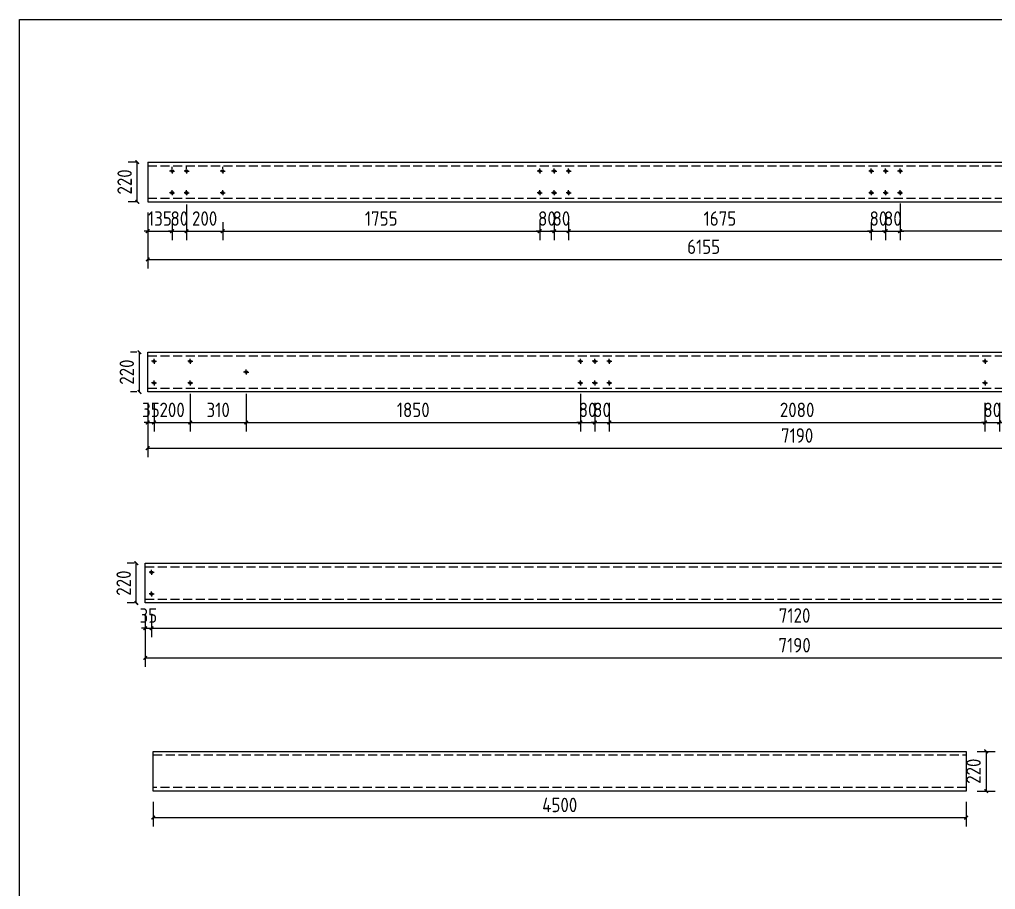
# Model space of a CAD drawing. Extents: x 810015 to 1451442, y -271755 to 145013.
# Drawn here: x 1097974 to 1124988, y 24854 to 48926 of the extents above; entities that cross this region are included whole.
import ezdxf

# ---------------------------------------------------------------- set-up
doc = ezdxf.new("R2010")
doc.units = 0
doc.header["$LTSCALE"] = 1000
doc.header["$MEASUREMENT"] = 0
doc.linetypes.add('DASH', pattern=[0.35, 0.25, -0.1])
doc.styles.get("Standard").update_dxf_attribs({"font": 'gbenor.shx', "bigfont": 'gbcbig.shx'})
doc.dimstyles.get("Standard").update_dxf_attribs({"dimscale": 100, "dimtxt": 2.5, "dimasz": 1, "dimexe": 2.5, "dimexo": 3, "dimgap": 1.5, "dimtad": 1, "dimdec": 0, "dimzin": 0, "dimdsep": 46, "dimtxsty": 'Standard', "dimblk": 'ARCHTICK', "dimcen": 0.09, "dimadec": 0, "dimazin": 0, "dimtfac": 1, "dimtdec": 0, "dimtix": 1, "dimtmove": 2, "dimatfit": 3, "dimfxl": 1, "dimtolj": 1, "dimtzin": 0, "dimarcsym": 0})

# ---------------------------------------------------------------- blocks, each defined once
blk = doc.blocks.new('_ArchTick')
at = {"color": 0, "linetype": 'ByBlock', "const_width": 0.4}
blk.add_lwpolyline([(-0.5, -0.5), (0.5, 0.5)], dxfattribs=at)
blk = doc.blocks.new('*D10')
at = {"color": 0, "lineweight": -2}
for p, q in [((1101523, 43322), (1101523, 42819)), ((1102198, 43322), (1102198, 42819)), ((1101523, 43069), (1101423, 43069)), ((1101523, 43069), (1102198, 43069)), ((1102198, 43069), (1102298, 43069))]:
    blk.add_line(p, q, dxfattribs=at)
at = {"layer": 'Defpoints', "color": 0}
for p in [(1101523, 43622), (1102198, 43622), (1102198, 43069)]:
    blk.add_point(p, dxfattribs=at)
at = {"color": 0, "lineweight": -2, "xscale": 100, "yscale": 100, "zscale": 100}
blk.add_blockref('_ArchTick', (1101523, 43069), dxfattribs=at)
at = {"color": 0, "lineweight": -2, "xscale": 100, "yscale": 100, "zscale": 100, "rotation": 180}
blk.add_blockref('_ArchTick', (1102198, 43069), dxfattribs=at)
at = {"color": 0, "insert": (1101861, 43419), "char_height": 400, "attachment_point": 5}
blk.add_mtext('\\A1;135', dxfattribs=at)
blk = doc.blocks.new('*D11')
at = {"color": 0, "lineweight": -2}
for p, q in [((1102598, 43812), (1102598, 42819)), ((1102198, 43322), (1102198, 42819)), ((1102198, 43069), (1102098, 43069)), ((1102198, 43069), (1102598, 43069)), ((1102598, 43069), (1102698, 43069))]:
    blk.add_line(p, q, dxfattribs=at)
at = {"layer": 'Defpoints', "color": 0}
for p in [(1102598, 44112), (1102198, 43622), (1102598, 43069)]:
    blk.add_point(p, dxfattribs=at)
at = {"color": 0, "lineweight": -2, "xscale": 100, "yscale": 100, "zscale": 100}
blk.add_blockref('_ArchTick', (1102198, 43069), dxfattribs=at)
at = {"color": 0, "lineweight": -2, "xscale": 100, "yscale": 100, "zscale": 100, "rotation": 180}
blk.add_blockref('_ArchTick', (1102598, 43069), dxfattribs=at)
at = {"color": 0, "insert": (1102398, 43419), "char_height": 400, "attachment_point": 5}
blk.add_mtext('\\A1;80', dxfattribs=at)
blk = doc.blocks.new('*D12')
at = {"color": 0, "lineweight": -2}
for p, q in [((1102598, 43322), (1102598, 42819)), ((1103598, 43322), (1103598, 42819)), ((1102598, 43069), (1103598, 43069))]:
    blk.add_line(p, q, dxfattribs=at)
at = {"layer": 'Defpoints', "color": 0}
for p in [(1102598, 43622), (1103598, 43622), (1103598, 43069)]:
    blk.add_point(p, dxfattribs=at)
at = {"color": 0, "lineweight": -2, "xscale": 100, "yscale": 100, "zscale": 100, "rotation": 180}
blk.add_blockref('_ArchTick', (1102598, 43069), dxfattribs=at)
at = {"color": 0, "lineweight": -2, "xscale": 100, "yscale": 100, "zscale": 100}
blk.add_blockref('_ArchTick', (1103598, 43069), dxfattribs=at)
at = {"color": 0, "insert": (1103098, 43419), "char_height": 400, "attachment_point": 5}
blk.add_mtext('\\A1;200', dxfattribs=at)
blk = doc.blocks.new('*D13')
at = {"color": 0, "lineweight": -2}
for p, q in [((1103598, 43322), (1103598, 42819)), ((1112373, 43322), (1112373, 42819)), ((1103598, 43069), (1112373, 43069))]:
    blk.add_line(p, q, dxfattribs=at)
at = {"layer": 'Defpoints', "color": 0}
for p in [(1103598, 43622), (1112373, 43622), (1112373, 43069)]:
    blk.add_point(p, dxfattribs=at)
at = {"color": 0, "lineweight": -2, "xscale": 100, "yscale": 100, "zscale": 100, "rotation": 180}
blk.add_blockref('_ArchTick', (1103598, 43069), dxfattribs=at)
at = {"color": 0, "lineweight": -2, "xscale": 100, "yscale": 100, "zscale": 100}
blk.add_blockref('_ArchTick', (1112373, 43069), dxfattribs=at)
at = {"color": 0, "insert": (1107986, 43419), "char_height": 400, "attachment_point": 5}
blk.add_mtext('\\A1;1755', dxfattribs=at)
blk = doc.blocks.new('*D14')
at = {"color": 0, "lineweight": -2}
for p, q in [((1112373, 43322), (1112373, 42819)), ((1112773, 43322), (1112773, 42819)), ((1112373, 43069), (1112273, 43069)), ((1112373, 43069), (1112773, 43069)), ((1112773, 43069), (1112873, 43069))]:
    blk.add_line(p, q, dxfattribs=at)
at = {"layer": 'Defpoints', "color": 0}
for p in [(1112373, 43622), (1112773, 43622), (1112773, 43069)]:
    blk.add_point(p, dxfattribs=at)
at = {"color": 0, "lineweight": -2, "xscale": 100, "yscale": 100, "zscale": 100}
blk.add_blockref('_ArchTick', (1112373, 43069), dxfattribs=at)
at = {"color": 0, "lineweight": -2, "xscale": 100, "yscale": 100, "zscale": 100, "rotation": 180}
blk.add_blockref('_ArchTick', (1112773, 43069), dxfattribs=at)
at = {"color": 0, "insert": (1112573, 43419), "char_height": 400, "attachment_point": 5}
blk.add_mtext('\\A1;80', dxfattribs=at)
blk = doc.blocks.new('*D15')
at = {"color": 0, "lineweight": -2}
for p, q in [((1112773, 43322), (1112773, 42819)), ((1113173, 43322), (1113173, 42819)), ((1112773, 43069), (1112673, 43069)), ((1112773, 43069), (1113173, 43069)), ((1113173, 43069), (1113273, 43069))]:
    blk.add_line(p, q, dxfattribs=at)
at = {"layer": 'Defpoints', "color": 0}
for p in [(1112773, 43622), (1113173, 43622), (1113173, 43069)]:
    blk.add_point(p, dxfattribs=at)
at = {"color": 0, "lineweight": -2, "xscale": 100, "yscale": 100, "zscale": 100}
blk.add_blockref('_ArchTick', (1112773, 43069), dxfattribs=at)
at = {"color": 0, "lineweight": -2, "xscale": 100, "yscale": 100, "zscale": 100, "rotation": 180}
blk.add_blockref('_ArchTick', (1113173, 43069), dxfattribs=at)
at = {"color": 0, "insert": (1112973, 43419), "char_height": 400, "attachment_point": 5}
blk.add_mtext('\\A1;80', dxfattribs=at)
blk = doc.blocks.new('*D16')
at = {"color": 0, "lineweight": -2}
for p, q in [((1113173, 43322), (1113173, 42819)), ((1121548, 43322), (1121548, 42819)), ((1113173, 43069), (1121548, 43069))]:
    blk.add_line(p, q, dxfattribs=at)
at = {"layer": 'Defpoints', "color": 0}
for p in [(1113173, 43622), (1121548, 43622), (1121548, 43069)]:
    blk.add_point(p, dxfattribs=at)
at = {"color": 0, "lineweight": -2, "xscale": 100, "yscale": 100, "zscale": 100, "rotation": 180}
blk.add_blockref('_ArchTick', (1113173, 43069), dxfattribs=at)
at = {"color": 0, "lineweight": -2, "xscale": 100, "yscale": 100, "zscale": 100}
blk.add_blockref('_ArchTick', (1121548, 43069), dxfattribs=at)
at = {"color": 0, "insert": (1117361, 43419), "char_height": 400, "attachment_point": 5}
blk.add_mtext('\\A1;1675', dxfattribs=at)
blk = doc.blocks.new('*D17')
at = {"color": 0, "lineweight": -2}
for p, q in [((1121548, 43322), (1121548, 42819)), ((1121948, 43322), (1121948, 42819)), ((1121548, 43069), (1121448, 43069)), ((1121548, 43069), (1121948, 43069)), ((1121948, 43069), (1122048, 43069))]:
    blk.add_line(p, q, dxfattribs=at)
at = {"layer": 'Defpoints', "color": 0}
for p in [(1121548, 43622), (1121948, 43622), (1121948, 43069)]:
    blk.add_point(p, dxfattribs=at)
at = {"color": 0, "lineweight": -2, "xscale": 100, "yscale": 100, "zscale": 100}
blk.add_blockref('_ArchTick', (1121548, 43069), dxfattribs=at)
at = {"color": 0, "lineweight": -2, "xscale": 100, "yscale": 100, "zscale": 100, "rotation": 180}
blk.add_blockref('_ArchTick', (1121948, 43069), dxfattribs=at)
at = {"color": 0, "insert": (1121748, 43419), "char_height": 400, "attachment_point": 5}
blk.add_mtext('\\A1;80', dxfattribs=at)
blk = doc.blocks.new('*D18')
at = {"color": 0, "lineweight": -2}
for p, q in [((1121948, 43322), (1121948, 42819)), ((1122348, 43322), (1122348, 42819)), ((1121948, 43069), (1121848, 43069)), ((1121948, 43069), (1122348, 43069)), ((1122348, 43069), (1122448, 43069))]:
    blk.add_line(p, q, dxfattribs=at)
at = {"layer": 'Defpoints', "color": 0}
for p in [(1121948, 43622), (1122348, 43622), (1122348, 43069)]:
    blk.add_point(p, dxfattribs=at)
at = {"color": 0, "lineweight": -2, "xscale": 100, "yscale": 100, "zscale": 100}
blk.add_blockref('_ArchTick', (1121948, 43069), dxfattribs=at)
at = {"color": 0, "lineweight": -2, "xscale": 100, "yscale": 100, "zscale": 100, "rotation": 180}
blk.add_blockref('_ArchTick', (1122348, 43069), dxfattribs=at)
at = {"color": 0, "insert": (1122148, 43419), "char_height": 400, "attachment_point": 5}
blk.add_mtext('\\A1;80', dxfattribs=at)
blk = doc.blocks.new('*D510')
at = {"color": 0, "lineweight": -2}
for p, q in [((1101523, 43582), (1101523, 42039)), ((1132298, 43582), (1132298, 42039)), ((1101523, 42289), (1132298, 42289))]:
    blk.add_line(p, q, dxfattribs=at)
at = {"layer": 'Defpoints', "color": 0}
for p in [(1101523, 43882), (1132298, 43882), (1132298, 42289)]:
    blk.add_point(p, dxfattribs=at)
at = {"color": 0, "lineweight": -2, "xscale": 100, "yscale": 100, "zscale": 100, "rotation": 180}
blk.add_blockref('_ArchTick', (1101523, 42289), dxfattribs=at)
at = {"color": 0, "lineweight": -2, "xscale": 100, "yscale": 100, "zscale": 100}
blk.add_blockref('_ArchTick', (1132298, 42289), dxfattribs=at)
at = {"color": 0, "insert": (1116911, 42639), "char_height": 400, "attachment_point": 5}
blk.add_mtext('\\A1;6155', dxfattribs=at)
blk = doc.blocks.new('*D511')
at = {"color": 0, "lineweight": -2}
for p, q in [((1101523, 38320), (1101523, 37525)), ((1101698, 38320), (1101698, 37525)), ((1101523, 37775), (1101423, 37775)), ((1101523, 37775), (1101698, 37775)), ((1101698, 37775), (1101798, 37775))]:
    blk.add_line(p, q, dxfattribs=at)
at = {"layer": 'Defpoints', "color": 0}
for p in [(1101523, 38620), (1101698, 38620), (1101698, 37775)]:
    blk.add_point(p, dxfattribs=at)
at = {"color": 0, "lineweight": -2, "xscale": 100, "yscale": 100, "zscale": 100}
blk.add_blockref('_ArchTick', (1101523, 37775), dxfattribs=at)
at = {"color": 0, "lineweight": -2, "xscale": 100, "yscale": 100, "zscale": 100, "rotation": 180}
blk.add_blockref('_ArchTick', (1101698, 37775), dxfattribs=at)
at = {"color": 0, "insert": (1101611, 38125), "char_height": 400, "attachment_point": 5}
blk.add_mtext('\\A1;35', dxfattribs=at)
blk = doc.blocks.new('*D21')
at = {"color": 0, "lineweight": -2}
for p, q in [((1101698, 38320), (1101698, 37525)), ((1102698, 38320), (1102698, 37525)), ((1101698, 37775), (1102698, 37775))]:
    blk.add_line(p, q, dxfattribs=at)
at = {"layer": 'Defpoints', "color": 0}
for p in [(1101698, 38620), (1102698, 38620), (1102698, 37775)]:
    blk.add_point(p, dxfattribs=at)
at = {"color": 0, "lineweight": -2, "xscale": 100, "yscale": 100, "zscale": 100, "rotation": 180}
blk.add_blockref('_ArchTick', (1101698, 37775), dxfattribs=at)
at = {"color": 0, "lineweight": -2, "xscale": 100, "yscale": 100, "zscale": 100}
blk.add_blockref('_ArchTick', (1102698, 37775), dxfattribs=at)
at = {"color": 0, "insert": (1102198, 38125), "char_height": 400, "attachment_point": 5}
blk.add_mtext('\\A1;200', dxfattribs=at)
blk = doc.blocks.new('*D22')
at = {"color": 0, "lineweight": -2}
for p, q in [((1113498, 38320), (1113498, 37525)), ((1113898, 38320), (1113898, 37525)), ((1113498, 37775), (1113398, 37775)), ((1113498, 37775), (1113898, 37775)), ((1113898, 37775), (1113998, 37775))]:
    blk.add_line(p, q, dxfattribs=at)
at = {"layer": 'Defpoints', "color": 0}
for p in [(1113498, 38620), (1113898, 38620), (1113898, 37775)]:
    blk.add_point(p, dxfattribs=at)
at = {"color": 0, "lineweight": -2, "xscale": 100, "yscale": 100, "zscale": 100}
blk.add_blockref('_ArchTick', (1113498, 37775), dxfattribs=at)
at = {"color": 0, "lineweight": -2, "xscale": 100, "yscale": 100, "zscale": 100, "rotation": 180}
blk.add_blockref('_ArchTick', (1113898, 37775), dxfattribs=at)
at = {"color": 0, "insert": (1113698, 38125), "char_height": 400, "attachment_point": 5}
blk.add_mtext('\\A1;80', dxfattribs=at)
blk = doc.blocks.new('*D23')
at = {"color": 0, "lineweight": -2}
for p, q in [((1113898, 38320), (1113898, 37525)), ((1114298, 38320), (1114298, 37525)), ((1113898, 37775), (1113798, 37775)), ((1113898, 37775), (1114298, 37775)), ((1114298, 37775), (1114398, 37775))]:
    blk.add_line(p, q, dxfattribs=at)
at = {"layer": 'Defpoints', "color": 0}
for p in [(1113898, 38620), (1114298, 38620), (1114298, 37775)]:
    blk.add_point(p, dxfattribs=at)
at = {"color": 0, "lineweight": -2, "xscale": 100, "yscale": 100, "zscale": 100}
blk.add_blockref('_ArchTick', (1113898, 37775), dxfattribs=at)
at = {"color": 0, "lineweight": -2, "xscale": 100, "yscale": 100, "zscale": 100, "rotation": 180}
blk.add_blockref('_ArchTick', (1114298, 37775), dxfattribs=at)
at = {"color": 0, "insert": (1114098, 38125), "char_height": 400, "attachment_point": 5}
blk.add_mtext('\\A1;80', dxfattribs=at)
blk = doc.blocks.new('*D24')
at = {"color": 0, "lineweight": -2}
for p, q in [((1114298, 38320), (1114298, 37525)), ((1124698, 38320), (1124698, 37525)), ((1114298, 37775), (1124698, 37775))]:
    blk.add_line(p, q, dxfattribs=at)
at = {"layer": 'Defpoints', "color": 0}
for p in [(1114298, 38620), (1124698, 38620), (1124698, 37775)]:
    blk.add_point(p, dxfattribs=at)
at = {"color": 0, "lineweight": -2, "xscale": 100, "yscale": 100, "zscale": 100, "rotation": 180}
blk.add_blockref('_ArchTick', (1114298, 37775), dxfattribs=at)
at = {"color": 0, "lineweight": -2, "xscale": 100, "yscale": 100, "zscale": 100}
blk.add_blockref('_ArchTick', (1124698, 37775), dxfattribs=at)
at = {"color": 0, "insert": (1119498, 38125), "char_height": 400, "attachment_point": 5}
blk.add_mtext('\\A1;2080', dxfattribs=at)
blk = doc.blocks.new('*D25')
at = {"color": 0, "lineweight": -2}
for p, q in [((1124698, 38320), (1124698, 37525)), ((1125098, 38320), (1125098, 37525)), ((1124698, 37775), (1124598, 37775)), ((1124698, 37775), (1125098, 37775)), ((1125098, 37775), (1125198, 37775))]:
    blk.add_line(p, q, dxfattribs=at)
at = {"layer": 'Defpoints', "color": 0}
for p in [(1124698, 38620), (1125098, 38620), (1125098, 37775)]:
    blk.add_point(p, dxfattribs=at)
at = {"color": 0, "lineweight": -2, "xscale": 100, "yscale": 100, "zscale": 100}
blk.add_blockref('_ArchTick', (1124698, 37775), dxfattribs=at)
at = {"color": 0, "lineweight": -2, "xscale": 100, "yscale": 100, "zscale": 100, "rotation": 180}
blk.add_blockref('_ArchTick', (1125098, 37775), dxfattribs=at)
at = {"color": 0, "insert": (1124898, 38125), "char_height": 400, "attachment_point": 5}
blk.add_mtext('\\A1;80', dxfattribs=at)
blk = doc.blocks.new('*D28')
at = {"color": 0, "lineweight": -2}
for p, q in [((1101523, 38320), (1101523, 36815)), ((1137473, 38320), (1137473, 36815)), ((1101523, 37065), (1137473, 37065))]:
    blk.add_line(p, q, dxfattribs=at)
at = {"layer": 'Defpoints', "color": 0}
for p in [(1101523, 38620), (1137473, 38620), (1137473, 37065)]:
    blk.add_point(p, dxfattribs=at)
at = {"color": 0, "lineweight": -2, "xscale": 100, "yscale": 100, "zscale": 100, "rotation": 180}
blk.add_blockref('_ArchTick', (1101523, 37065), dxfattribs=at)
at = {"color": 0, "lineweight": -2, "xscale": 100, "yscale": 100, "zscale": 100}
blk.add_blockref('_ArchTick', (1137473, 37065), dxfattribs=at)
at = {"color": 0, "insert": (1119498, 37415), "char_height": 400, "attachment_point": 5}
blk.add_mtext('\\A1;7190', dxfattribs=at)
blk = doc.blocks.new('*D514')
at = {"color": 0, "lineweight": -2}
for p, q in [((1122348, 43832), (1122348, 42819)), ((1129573, 43832), (1129573, 42819)), ((1129573, 43069), (1122348, 43069))]:
    blk.add_line(p, q, dxfattribs=at)
at = {"layer": 'Defpoints', "color": 0}
for p in [(1122348, 44132), (1129573, 44132), (1122348, 43069)]:
    blk.add_point(p, dxfattribs=at)
at = {"color": 0, "lineweight": -2, "xscale": 100, "yscale": 100, "zscale": 100, "rotation": 180}
blk.add_blockref('_ArchTick', (1122348, 43069), dxfattribs=at)
at = {"color": 0, "lineweight": -2, "xscale": 100, "yscale": 100, "zscale": 100}
blk.add_blockref('_ArchTick', (1129573, 43069), dxfattribs=at)
at = {"color": 0, "insert": (1125961, 43419), "char_height": 400, "attachment_point": 5}
blk.add_mtext('\\A1;1445', dxfattribs=at)
blk = doc.blocks.new('*D29')
at = {"color": 0, "lineweight": -2}
for p, q in [((1102698, 38570), (1102698, 37525)), ((1104248, 38570), (1104248, 37525)), ((1102698, 37775), (1104248, 37775))]:
    blk.add_line(p, q, dxfattribs=at)
at = {"layer": 'Defpoints', "color": 0}
for p in [(1102698, 38870), (1104248, 38870), (1104248, 37775)]:
    blk.add_point(p, dxfattribs=at)
at = {"color": 0, "lineweight": -2, "xscale": 100, "yscale": 100, "zscale": 100, "rotation": 180}
blk.add_blockref('_ArchTick', (1102698, 37775), dxfattribs=at)
at = {"color": 0, "lineweight": -2, "xscale": 100, "yscale": 100, "zscale": 100}
blk.add_blockref('_ArchTick', (1104248, 37775), dxfattribs=at)
at = {"color": 0, "insert": (1103473, 38125), "char_height": 400, "attachment_point": 5}
blk.add_mtext('\\A1;310', dxfattribs=at)
blk = doc.blocks.new('*D517')
at = {"color": 0, "lineweight": -2}
for p, q in [((1104248, 38570), (1104248, 37525)), ((1113498, 38570), (1113498, 37525)), ((1104248, 37775), (1113498, 37775))]:
    blk.add_line(p, q, dxfattribs=at)
at = {"layer": 'Defpoints', "color": 0}
for p in [(1104248, 38870), (1113498, 38870), (1113498, 37775)]:
    blk.add_point(p, dxfattribs=at)
at = {"color": 0, "lineweight": -2, "xscale": 100, "yscale": 100, "zscale": 100, "rotation": 180}
blk.add_blockref('_ArchTick', (1104248, 37775), dxfattribs=at)
at = {"color": 0, "lineweight": -2, "xscale": 100, "yscale": 100, "zscale": 100}
blk.add_blockref('_ArchTick', (1113498, 37775), dxfattribs=at)
at = {"color": 0, "insert": (1108873, 38125), "char_height": 400, "attachment_point": 5}
blk.add_mtext('\\A1;1850', dxfattribs=at)
blk = doc.blocks.new('*D518')
at = {"color": 0, "lineweight": -2}
for p, q in [((1101453, 32481), (1101453, 31834)), ((1101628, 32481), (1101628, 31834)), ((1101453, 32084), (1101353, 32084)), ((1101453, 32084), (1101628, 32084)), ((1101628, 32084), (1101728, 32084))]:
    blk.add_line(p, q, dxfattribs=at)
at = {"layer": 'Defpoints', "color": 0}
for p in [(1101453, 32781), (1101628, 32781), (1101628, 32084)]:
    blk.add_point(p, dxfattribs=at)
at = {"color": 0, "lineweight": -2, "xscale": 100, "yscale": 100, "zscale": 100}
blk.add_blockref('_ArchTick', (1101453, 32084), dxfattribs=at)
at = {"color": 0, "lineweight": -2, "xscale": 100, "yscale": 100, "zscale": 100, "rotation": 180}
blk.add_blockref('_ArchTick', (1101628, 32084), dxfattribs=at)
at = {"color": 0, "insert": (1101541, 32434), "char_height": 400, "attachment_point": 5}
blk.add_mtext('\\A1;35', dxfattribs=at)
blk = doc.blocks.new('*D30')
at = {"color": 0, "lineweight": -2}
for p, q in [((1101628, 32481), (1101628, 31834)), ((1137228, 32481), (1137228, 31834)), ((1101628, 32084), (1137228, 32084))]:
    blk.add_line(p, q, dxfattribs=at)
at = {"layer": 'Defpoints', "color": 0}
for p in [(1101628, 32781), (1137228, 32781), (1137228, 32084)]:
    blk.add_point(p, dxfattribs=at)
at = {"color": 0, "lineweight": -2, "xscale": 100, "yscale": 100, "zscale": 100, "rotation": 180}
blk.add_blockref('_ArchTick', (1101628, 32084), dxfattribs=at)
at = {"color": 0, "lineweight": -2, "xscale": 100, "yscale": 100, "zscale": 100}
blk.add_blockref('_ArchTick', (1137228, 32084), dxfattribs=at)
at = {"color": 0, "insert": (1119428, 32434), "char_height": 400, "attachment_point": 5}
blk.add_mtext('\\A1;7120', dxfattribs=at)
blk = doc.blocks.new('*D520')
at = {"color": 0, "lineweight": -2}
for p, q in [((1101453, 32481), (1101453, 31012)), ((1137403, 32481), (1137403, 31012)), ((1101453, 31262), (1137403, 31262))]:
    blk.add_line(p, q, dxfattribs=at)
at = {"layer": 'Defpoints', "color": 0}
for p in [(1101453, 32781), (1137403, 32781), (1137403, 31262)]:
    blk.add_point(p, dxfattribs=at)
at = {"color": 0, "lineweight": -2, "xscale": 100, "yscale": 100, "zscale": 100, "rotation": 180}
blk.add_blockref('_ArchTick', (1101453, 31262), dxfattribs=at)
at = {"color": 0, "lineweight": -2, "xscale": 100, "yscale": 100, "zscale": 100}
blk.add_blockref('_ArchTick', (1137403, 31262), dxfattribs=at)
at = {"color": 0, "insert": (1119428, 31612), "char_height": 400, "attachment_point": 5}
blk.add_mtext('\\A1;7190', dxfattribs=at)
blk = doc.blocks.new('*D521')
at = {"color": 0, "lineweight": -2}
for p, q in [((1101677, 27276), (1101677, 26593)), ((1124177, 27276), (1124177, 26593)), ((1101677, 26843), (1124177, 26843))]:
    blk.add_line(p, q, dxfattribs=at)
at = {"layer": 'Defpoints', "color": 0}
for p in [(1101677, 27576), (1124177, 27576), (1124177, 26843)]:
    blk.add_point(p, dxfattribs=at)
at = {"color": 0, "lineweight": -2, "xscale": 100, "yscale": 100, "zscale": 100, "rotation": 180}
blk.add_blockref('_ArchTick', (1101677, 26843), dxfattribs=at)
at = {"color": 0, "lineweight": -2, "xscale": 100, "yscale": 100, "zscale": 100}
blk.add_blockref('_ArchTick', (1124177, 26843), dxfattribs=at)
at = {"color": 0, "insert": (1112927, 27193), "char_height": 400, "attachment_point": 5}
blk.add_mtext('\\A1;4500', dxfattribs=at)
blk = doc.blocks.new('*D522')
at = {"color": 0, "lineweight": -2}
for p, q in [((1124477, 28676), (1124981, 28676)), ((1124731, 28676), (1124731, 27576)), ((1124477, 27576), (1124981, 27576))]:
    blk.add_line(p, q, dxfattribs=at)
at = {"layer": 'Defpoints', "color": 0}
for p in [(1124177, 28676), (1124177, 27576), (1124731, 27576)]:
    blk.add_point(p, dxfattribs=at)
at = {"color": 0, "lineweight": -2, "xscale": 100, "yscale": 100, "zscale": 100}
for p, rotation in [((1124731, 28676), 90), ((1124731, 27576), 270)]:
    blk.add_blockref('_ArchTick', p, dxfattribs=dict(at, rotation=rotation))
at = {"color": 0, "insert": (1124381, 28126), "char_height": 400, "attachment_point": 5, "rotation": 90}
blk.add_mtext('\\A1;220', dxfattribs=at)
blk = doc.blocks.new('*D545')
at = {"color": 0, "lineweight": -2}
for p, q in [((1101153, 33881), (1100957, 33881)), ((1101207, 32781), (1101207, 33881)), ((1101153, 32781), (1100957, 32781))]:
    blk.add_line(p, q, dxfattribs=at)
at = {"layer": 'Defpoints', "color": 0}
for p in [(1101207, 33881), (1101453, 33881), (1101453, 32781)]:
    blk.add_point(p, dxfattribs=at)
at = {"color": 0, "lineweight": -2, "xscale": 100, "yscale": 100, "zscale": 100}
for p, rotation in [((1101207, 33881), 90), ((1101207, 32781), 270)]:
    blk.add_blockref('_ArchTick', p, dxfattribs=dict(at, rotation=rotation))
at = {"color": 0, "insert": (1100857, 33331), "char_height": 400, "attachment_point": 5, "rotation": 90}
blk.add_mtext('\\A1;220', dxfattribs=at)
blk = doc.blocks.new('*D546')
at = {"color": 0, "lineweight": -2}
for p, q in [((1101223, 39720), (1101044, 39720)), ((1101294, 38620), (1101294, 39720)), ((1101223, 38620), (1101044, 38620))]:
    blk.add_line(p, q, dxfattribs=at)
at = {"layer": 'Defpoints', "color": 0}
for p in [(1101294, 39720), (1101523, 39720), (1101523, 38620)]:
    blk.add_point(p, dxfattribs=at)
at = {"color": 0, "lineweight": -2, "xscale": 100, "yscale": 100, "zscale": 100}
for p, rotation in [((1101294, 39720), 90), ((1101294, 38620), 270)]:
    blk.add_blockref('_ArchTick', p, dxfattribs=dict(at, rotation=rotation))
at = {"color": 0, "insert": (1100944, 39170), "char_height": 400, "attachment_point": 5, "rotation": 90}
blk.add_mtext('\\A1;220', dxfattribs=at)
blk = doc.blocks.new('*D547')
at = {"color": 0, "lineweight": -2}
for p, q in [((1101223, 44982), (1100983, 44982)), ((1101233, 43882), (1101233, 44982)), ((1101223, 43882), (1100983, 43882))]:
    blk.add_line(p, q, dxfattribs=at)
at = {"layer": 'Defpoints', "color": 0}
for p in [(1101233, 44982), (1101523, 44982), (1101523, 43882)]:
    blk.add_point(p, dxfattribs=at)
at = {"color": 0, "lineweight": -2, "xscale": 100, "yscale": 100, "zscale": 100}
for p, rotation in [((1101233, 44982), 90), ((1101233, 43882), 270)]:
    blk.add_blockref('_ArchTick', p, dxfattribs=dict(at, rotation=rotation))
at = {"color": 0, "insert": (1100883, 44432), "char_height": 400, "attachment_point": 5, "rotation": 90}
blk.add_mtext('\\A1;220', dxfattribs=at)

msp = doc.modelspace()

# ---------------------------------------------------------------- linework, layer by layer
for p, q in [((1101523.4, 44981.8), (1132298.4, 44981.8)), ((1101523.4, 44981.8), (1101523.4, 43881.8)), ((1101523.4, 43881.8), (1132298.4, 43881.8)), ((1101523.4, 39720.1), (1137473.4, 39720.1)), ((1101523.4, 38620.1), (1101523.4, 39720.1)), ((1137473.4, 38620.1), (1101523.4, 38620.1)), ((1101453.4, 33880.9), (1137403.4, 33880.9)), ((1101453.4, 32780.9), (1101453.4, 33880.9)), ((1137403.4, 32780.9), (1101453.4, 32780.9)), ((1101676.7, 28676), (1124176.7, 28676)), ((1101676.7, 27576), (1101676.7, 28676)), ((1124176.7, 28676), (1124176.7, 27576)), ((1124176.7, 27576), (1101676.7, 27576))]:
    msp.add_line(p, q)
at = {"linetype": 'DASH'}
for p, q in [((1101523.4, 44881.8), (1132298.4, 44881.8)), ((1101523.4, 43981.8), (1132298.4, 43981.8)), ((1101523.4, 39620.1), (1137473.4, 39620.1)), ((1137473.4, 38720.1), (1101523.4, 38720.1)), ((1101453.4, 33780.9), (1137403.4, 33780.9)), ((1137403.4, 32880.9), (1101453.4, 32880.9)), ((1101676.7, 28576), (1124176.7, 28576)), ((1124176.7, 27676), (1101676.7, 27676))]:
    msp.add_line(p, q, dxfattribs=at)
at = {"color": 2}
for p, q in [((1102198.4, 44781.8), (1102198.4, 44851.8)), ((1102598.4, 44781.8), (1102598.4, 44851.8)), ((1103598.4, 44781.8), (1103598.4, 44851.8)), ((1102198.4, 44731.8), (1102128.4, 44731.8)), ((1102198.4, 44731.8), (1102268.4, 44731.8)), ((1102198.4, 44731.8), (1102198.4, 44661.8)), ((1102598.4, 44731.8), (1102528.4, 44731.8)), ((1102598.4, 44731.8), (1102668.4, 44731.8)), ((1102598.4, 44731.8), (1102598.4, 44661.8)), ((1103598.4, 44731.8), (1103528.4, 44731.8)), ((1103598.4, 44731.8), (1103668.4, 44731.8)), ((1103598.4, 44731.8), (1103598.4, 44661.8)), ((1112373.4, 44731.8), (1112303.4, 44731.8)), ((1112373.4, 44731.8), (1112373.4, 44801.8)), ((1112373.4, 44731.8), (1112443.4, 44731.8)), ((1112373.4, 44731.8), (1112373.4, 44661.8)), ((1112773.4, 44731.8), (1112703.4, 44731.8)), ((1112773.4, 44731.8), (1112773.4, 44801.8)), ((1112773.4, 44731.8), (1112843.4, 44731.8)), ((1112773.4, 44731.8), (1112773.4, 44661.8)), ((1113173.4, 44731.8), (1113103.4, 44731.8)), ((1113173.4, 44731.8), (1113173.4, 44801.8)), ((1113173.4, 44731.8), (1113243.4, 44731.8)), ((1113173.4, 44731.8), (1113173.4, 44661.8)), ((1121548.4, 44731.8), (1121478.4, 44731.8)), ((1121548.4, 44731.8), (1121548.4, 44801.8)), ((1121548.4, 44731.8), (1121618.4, 44731.8)), ((1121548.4, 44731.8), (1121548.4, 44661.8)), ((1121948.4, 44731.8), (1121878.4, 44731.8)), ((1121948.4, 44731.8), (1121948.4, 44801.8)), ((1121948.4, 44731.8), (1122018.4, 44731.8)), ((1121948.4, 44731.8), (1121948.4, 44661.8)), ((1122348.4, 44731.8), (1122278.4, 44731.8)), ((1122348.4, 44731.8), (1122348.4, 44801.8)), ((1122348.4, 44731.8), (1122418.4, 44731.8)), ((1122348.4, 44731.8), (1122348.4, 44661.8)), ((1102198.4, 44131.8), (1102128.4, 44131.8)), ((1102198.4, 44131.8), (1102198.4, 44201.8)), ((1102198.4, 44131.8), (1102268.4, 44131.8)), ((1102198.4, 44131.8), (1102198.4, 44061.8)), ((1102598.4, 44131.8), (1102528.4, 44131.8)), ((1102598.4, 44131.8), (1102598.4, 44201.8)), ((1102598.4, 44131.8), (1102668.4, 44131.8)), ((1102598.4, 44131.8), (1102598.4, 44061.8)), ((1103598.4, 44131.8), (1103528.4, 44131.8)), ((1103598.4, 44131.8), (1103598.4, 44201.8)), ((1103598.4, 44131.8), (1103668.4, 44131.8)), ((1103598.4, 44131.8), (1103598.4, 44061.8)), ((1112373.4, 44131.8), (1112303.4, 44131.8)), ((1112373.4, 44131.8), (1112373.4, 44201.8)), ((1112373.4, 44131.8), (1112443.4, 44131.8)), ((1112373.4, 44131.8), (1112373.4, 44061.8)), ((1112773.4, 44131.8), (1112703.4, 44131.8)), ((1112773.4, 44131.8), (1112773.4, 44201.8)), ((1112773.4, 44131.8), (1112843.4, 44131.8)), ((1112773.4, 44131.8), (1112773.4, 44061.8)), ((1113173.4, 44131.8), (1113103.4, 44131.8)), ((1113173.4, 44131.8), (1113173.4, 44201.8)), ((1113173.4, 44131.8), (1113243.4, 44131.8)), ((1113173.4, 44131.8), (1113173.4, 44061.8)), ((1121548.4, 44131.8), (1121478.4, 44131.8)), ((1121548.4, 44131.8), (1121548.4, 44201.8)), ((1121548.4, 44131.8), (1121618.4, 44131.8)), ((1121548.4, 44131.8), (1121548.4, 44061.8)), ((1121948.4, 44131.8), (1121878.4, 44131.8)), ((1121948.4, 44131.8), (1121948.4, 44201.8)), ((1121948.4, 44131.8), (1122018.4, 44131.8)), ((1121948.4, 44131.8), (1121948.4, 44061.8)), ((1122348.4, 44131.8), (1122278.4, 44131.8)), ((1122348.4, 44131.8), (1122348.4, 44201.8)), ((1122348.4, 44131.8), (1122418.4, 44131.8)), ((1122348.4, 44131.8), (1122348.4, 44061.8)), ((1101698.4, 39470.1), (1101628.4, 39470.1)), ((1101698.4, 39470.1), (1101698.4, 39540.1)), ((1101698.4, 39470.1), (1101768.4, 39470.1)), ((1101698.4, 39470.1), (1101698.4, 39400.1)), ((1102698.4, 39470.1), (1102628.4, 39470.1)), ((1102698.4, 39470.1), (1102698.4, 39540.1)), ((1102698.4, 39470.1), (1102768.4, 39470.1)), ((1102698.4, 39470.1), (1102698.4, 39400.1)), ((1113498.4, 39470.1), (1113428.4, 39470.1)), ((1113498.4, 39470.1), (1113498.4, 39540.1)), ((1113498.4, 39470.1), (1113568.4, 39470.1)), ((1113498.4, 39470.1), (1113498.4, 39400.1)), ((1113898.4, 39470.1), (1113828.4, 39470.1)), ((1113898.4, 39470.1), (1113898.4, 39540.1)), ((1113898.4, 39470.1), (1113968.4, 39470.1)), ((1113898.4, 39470.1), (1113898.4, 39400.1)), ((1114298.4, 39470.1), (1114228.4, 39470.1)), ((1114298.4, 39470.1), (1114298.4, 39540.1)), ((1114298.4, 39470.1), (1114368.4, 39470.1)), ((1114298.4, 39470.1), (1114298.4, 39400.1)), ((1124698.4, 39470.1), (1124628.4, 39470.1)), ((1124698.4, 39470.1), (1124698.4, 39540.1)), ((1124698.4, 39470.1), (1124768.4, 39470.1)), ((1124698.4, 39470.1), (1124698.4, 39400.1)), ((1104248.4, 39170.1), (1104248.4, 39240.1)), ((1101698.4, 38870.1), (1101698.4, 38940.1)), ((1102698.4, 38870.1), (1102698.4, 38940.1)), ((1104248.4, 39170.1), (1104178.4, 39170.1)), ((1104248.4, 39170.1), (1104318.4, 39170.1)), ((1104248.4, 39170.1), (1104248.4, 39100.1)), ((1113498.4, 38870.1), (1113498.4, 38940.1)), ((1113898.4, 38870.1), (1113898.4, 38940.1)), ((1114298.4, 38870.1), (1114298.4, 38940.1)), ((1124698.4, 38870.1), (1124698.4, 38940.1)), ((1101698.4, 38870.1), (1101628.4, 38870.1)), ((1101698.4, 38870.1), (1101768.4, 38870.1)), ((1101698.4, 38870.1), (1101698.4, 38800.1)), ((1102698.4, 38870.1), (1102628.4, 38870.1)), ((1102698.4, 38870.1), (1102768.4, 38870.1)), ((1102698.4, 38870.1), (1102698.4, 38800.1)), ((1113498.4, 38870.1), (1113428.4, 38870.1)), ((1113498.4, 38870.1), (1113568.4, 38870.1)), ((1113498.4, 38870.1), (1113498.4, 38800.1)), ((1113898.4, 38870.1), (1113828.4, 38870.1)), ((1113898.4, 38870.1), (1113968.4, 38870.1)), ((1113898.4, 38870.1), (1113898.4, 38800.1)), ((1114298.4, 38870.1), (1114228.4, 38870.1)), ((1114298.4, 38870.1), (1114368.4, 38870.1)), ((1114298.4, 38870.1), (1114298.4, 38800.1)), ((1124698.4, 38870.1), (1124628.4, 38870.1)), ((1124698.4, 38870.1), (1124768.4, 38870.1)), ((1124698.4, 38870.1), (1124698.4, 38800.1)), ((1101628.4, 33630.9), (1101558.4, 33630.9)), ((1101628.4, 33630.9), (1101628.4, 33700.9)), ((1101628.4, 33630.9), (1101698.4, 33630.9)), ((1101628.4, 33630.9), (1101628.4, 33560.9)), ((1101628.4, 33030.9), (1101558.4, 33030.9)), ((1101628.4, 33030.9), (1101628.4, 33100.9)), ((1101628.4, 33030.9), (1101698.4, 33030.9)), ((1101628.4, 33030.9), (1101628.4, 32960.9))]:
    msp.add_line(p, q, dxfattribs=at)
msp.add_lwpolyline([(1097974.1, 48925.9), (1142524.1, 48925.9), (1142524.1, 17425.9), (1097974.1, 17425.9)], close=True)
for centre in [(1102198.4, 44731.8), (1102598.4, 44731.8), (1103598.4, 44731.8), (1112373.4, 44731.8), (1112773.4, 44731.8), (1113173.4, 44731.8), (1121548.4, 44731.8), (1121948.4, 44731.8), (1122348.4, 44731.8), (1102198.4, 44131.8), (1102598.4, 44131.8), (1103598.4, 44131.8), (1112373.4, 44131.8), (1112773.4, 44131.8), (1113173.4, 44131.8), (1121548.4, 44131.8), (1121948.4, 44131.8), (1122348.4, 44131.8), (1101698.4, 39470.1), (1102698.4, 39470.1), (1113498.4, 39470.1), (1113898.4, 39470.1), (1114298.4, 39470.1), (1124698.4, 39470.1), (1104248.4, 39170.1), (1101698.4, 38870.1), (1102698.4, 38870.1), (1113498.4, 38870.1), (1113898.4, 38870.1), (1114298.4, 38870.1), (1124698.4, 38870.1), (1101628.4, 33630.9), (1101628.4, 33030.9)]:
    msp.add_circle(centre, 35)

# ---------------------------------------------------------------- dimensions: what is measured, and where the dimension line sits
at = {"color": 3}
for base, p1, p2, picture, middle in [((1101233.3, 44981.8), (1101523.4, 43881.8), (1101523.4, 44981.8), '*D547', (1100883.3, 44431.8)), ((1101294.5, 39720.1), (1101523.4, 38620.1), (1101523.4, 39720.1), '*D546', (1100944.5, 39170.1)), ((1101207, 33880.9), (1101453.4, 32780.9), (1101453.4, 33880.9), '*D545', (1100857, 33330.9)), ((1124731, 27576), (1124176.7, 28676), (1124176.7, 27576), '*D522', (1124381, 28126))]:
    dim = msp.add_linear_dim(base=base, p1=p1, p2=p2, angle=90, dimstyle='Standard', override={"dimtxt": 4, "dimlfac": 0.2}, dxfattribs=at)
    dim.commit()
    dim.dimension.update_dxf_attribs({"geometry": picture, "text_midpoint": middle})
for base, p1, p2, picture, middle in [((1102598.4, 43069.4), (1102198.4, 43622.4), (1102598.4, 44111.8), '*D11', (1102398.4, 43419.4)), ((1122348.4, 43069.4), (1129573.4, 44131.8), (1122348.4, 44131.8), '*D514', (1125960.9, 43419.4)), ((1132298.4, 42289.4), (1101523.4, 43881.8), (1132298.4, 43881.8), '*D510', (1116910.9, 42639.4)), ((1102198.4, 43069.4), (1101523.4, 43622.4), (1102198.4, 43622.4), '*D10', (1101860.9, 43419.4)), ((1103598.4, 43069.4), (1102598.4, 43622.4), (1103598.4, 43622.4), '*D12', (1103098.4, 43419.4)), ((1112373.4, 43069.4), (1103598.4, 43622.4), (1112373.4, 43622.4), '*D13', (1107985.9, 43419.4)), ((1112773.4, 43069.4), (1112373.4, 43622.4), (1112773.4, 43622.4), '*D14', (1112573.4, 43419.4)), ((1113173.4, 43069.4), (1112773.4, 43622.4), (1113173.4, 43622.4), '*D15', (1112973.4, 43419.4)), ((1121548.4, 43069.4), (1113173.4, 43622.4), (1121548.4, 43622.4), '*D16', (1117360.9, 43419.4)), ((1121948.4, 43069.4), (1121548.4, 43622.4), (1121948.4, 43622.4), '*D17', (1121748.4, 43419.4)), ((1122348.4, 43069.4), (1121948.4, 43622.4), (1122348.4, 43622.4), '*D18', (1122148.4, 43419.4)), ((1104248.4, 37775.3), (1102698.4, 38870.1), (1104248.4, 38870.1), '*D29', (1103473.4, 38125.3)), ((1113498.4, 37775.3), (1104248.4, 38870.1), (1113498.4, 38870.1), '*D517', (1108873.4, 38125.3)), ((1101698.4, 37775.3), (1101523.4, 38620.1), (1101698.4, 38620.1), '*D511', (1101610.9, 38125.3)), ((1137473.4, 37064.8), (1101523.4, 38620.1), (1137473.4, 38620.1), '*D28', (1119498.4, 37414.8)), ((1102698.4, 37775.3), (1101698.4, 38620.1), (1102698.4, 38620.1), '*D21', (1102198.4, 38125.3)), ((1113898.4, 37775.3), (1113498.4, 38620.1), (1113898.4, 38620.1), '*D22', (1113698.4, 38125.3)), ((1114298.4, 37775.3), (1113898.4, 38620.1), (1114298.4, 38620.1), '*D23', (1114098.4, 38125.3)), ((1124698.4, 37775.3), (1114298.4, 38620.1), (1124698.4, 38620.1), '*D24', (1119498.4, 38125.3)), ((1125098.4, 37775.3), (1124698.4, 38620.1), (1125098.4, 38620.1), '*D25', (1124898.4, 38125.3)), ((1101628.4, 32083.6), (1101453.4, 32780.9), (1101628.4, 32780.9), '*D518', (1101540.9, 32433.6)), ((1137403.4, 31262.4), (1101453.4, 32780.9), (1137403.4, 32780.9), '*D520', (1119428.4, 31612.4)), ((1137228.4, 32083.6), (1101628.4, 32780.9), (1137228.4, 32780.9), '*D30', (1119428.4, 32433.6)), ((1124176.7, 26843), (1101676.7, 27576), (1124176.7, 27576), '*D521', (1112926.7, 27193))]:
    dim = msp.add_linear_dim(base=base, p1=p1, p2=p2, dimstyle='Standard', override={"dimtxt": 4, "dimlfac": 0.2}, dxfattribs=at)
    dim.commit()
    dim.dimension.update_dxf_attribs({"geometry": picture, "text_midpoint": middle})

doc.saveas('drawing.dxf')
